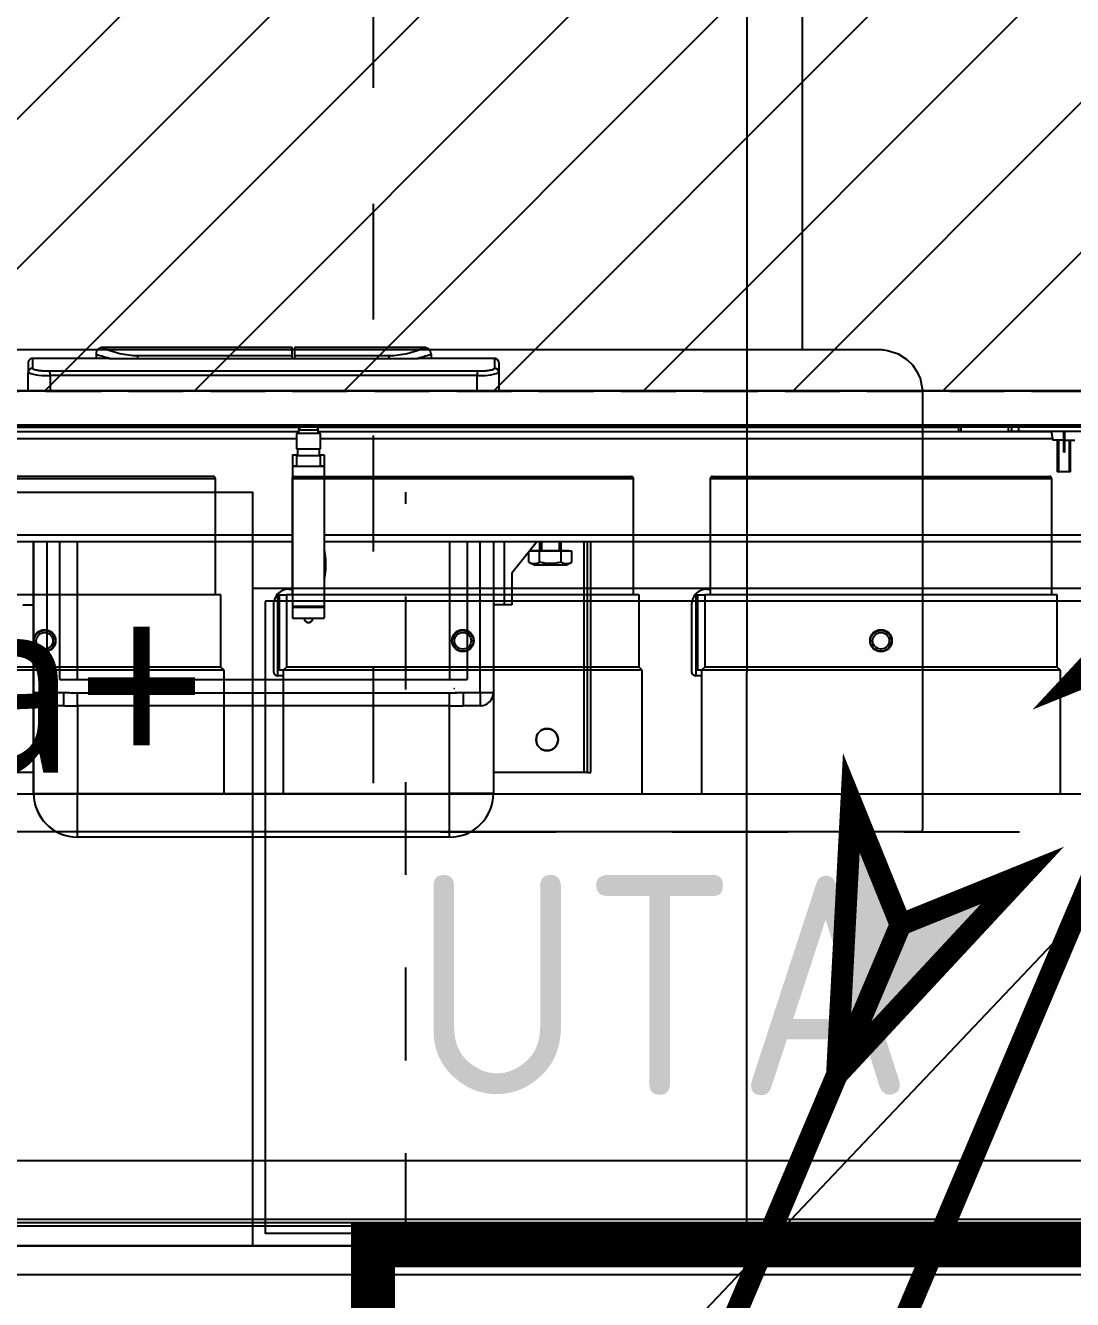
# Model space of a CAD drawing. Extents: x -2932 to 12371, y 2178 to 6224.
# Drawn here: x 4133.6 to 4181.4, y 3437 to 3495.2 of the extents above; entities that cross this region are included whole.
import ezdxf
from ezdxf import colors
from ezdxf.entities.mleader import LeaderData, LeaderLine
from ezdxf.math import Vec2, Vec3

# ---------------------------------------------------------------- set-up
doc = ezdxf.new("R2010")
doc.units = 0
doc.header["$PDMODE"] = 67
for name, pattern in [('prlm_ef', [0.165, 0.1, -0.065]), ('prlm_vmc', [0.282222, 0.141111, -0.141111]), ('Style de ligne -1', [0.41664, 0.20828, -0.20836]), ('Style de ligne -13', [0.147638, 0.098425, -0.049213])]:
    doc.linetypes.add(name, pattern=pattern)
doc.layers.get('0').update_dxf_attribs({"color": 252})
for name, color, linetype, lineweight in [('_GAZELEC-BOITE INCORPO', 36, 'Continuous', 18), ('_GAZELEC-RESERVATION', 1, 'Continuous', 18), ('_GAZELEC-RESERVATION 2', 6, 'Continuous', 18)]:
    doc.layers.add(name, color=color, linetype=linetype, lineweight=lineweight)
for name, color, linetype in [('_GAZELEC-EAU CHAUDE', 1, 'Continuous'), ('B amÈnagement intÈrieur_Hatch', 252, 'Continuous'), ('B aménagement intérieur', 252, 'Continuous'), ('B Général', 252, 'Continuous'), ('C ANNOTATIONS-prestations', 252, 'Continuous'), ('D SURFACES-shab', 252, 'Continuous'), ('F REMPLISSAGE-vert clair', 252, 'Continuous'), ('F REMPLISSAGE-vert foncé', 252, 'Continuous'), ('GAZ-EU FLECHE', 42, 'Continuous'), ('GAZ-FLECHE VMC', 93, 'Continuous'), ('MTI900_Alu', 252, 'Continuous'), ('prlm-CHAUFF', 30, 'Continuous'), ('prlm-EAU-EF', 161, 'Continuous'), ('prlm-MOD-PB', 123, 'Continuous'), ('prlm-VMC', 93, 'Continuous')]:
    doc.layers.add(name, color=color, linetype=linetype)
doc.styles.add('Arial', font='arial.ttf')
doc.styles.add('prlm-chauff', font='trebucbi.ttf', dxfattribs={"height": 18})
doc.styles.get("Standard").update_dxf_attribs({"font": 'isocp.shx', "height": 15})
doc.dimstyles.new('200', dxfattribs={"dimscale": 0.1, "dimtxt": 150, "dimasz": 25, "dimexe": 50, "dimexo": 50, "dimgap": 20, "dimtad": 1, "dimdec": 0, "dimdsep": 46, "dimtxsty": 'Arial', "dimblk1": 'DOTBLANK', "dimblk2": 'DOTBLANK', "dimsah": 1, "dimcen": 25, "dimclrd": 5, "dimclre": 5, "dimadec": 0, "dimazin": 0, "dimtfac": 1, "dimtdec": 0, "dimtmove": 0, "dimatfit": 3, "dimldrblk": 'DOTBLANK', "dimfxl": 50, "dimtolj": 1, "dimtzin": 0, "dimarcsym": 0})

# ---------------------------------------------------------------- blocks, each defined once
blk = doc.blocks.new('A n1.200_wc-2')
at = {"layer": 'B Général', "linetype": 'Continuous'}
for p, q in [((-25, -20.1), (-25, 0)), ((-24.9, 0.1), (24.9, 0.1)), ((-19.5, -44.2), (-19.5, -21.9))]:
    blk.add_line(p, q, dxfattribs=at)
at = {"layer": 'B Général', "linetype": 'Continuous', "flags": 128}
blk.add_lwpolyline([(-25, -20.1), (-24.9, -20.6), (-24.75, -20.9), (-24.55, -21.2), (-24.3, -21.45), (-23.9, -21.7), (-23.4, -21.85), (-23.15, -21.9), (23.25, -21.9), (23.55, -21.85), (23.9, -21.7), (24.2, -21.5), (24.45, -21.3), (24.65, -21.05), (24.8, -20.75), (24.9, -20.5), (24.95, -20.3), (25, -20.1)], dxfattribs=at)
at = {"layer": 'B Général', "linetype": 'Continuous'}
blk.add_arc((-24.9, 0), 0.1, 90, 180, dxfattribs=at)
blk = doc.blocks.new('A n1.Groupe-6-1')
at = {"layer": 'B Général', "linetype": 'Style de ligne -1', "ltscale": 25.4, "flags": 128}
blk.add_lwpolyline([(-35.4, 7.6), (35.6, 7.6), (35.6, -32.4), (-35.4, -32.4)], close=True, dxfattribs=at)
at = {"layer": 'B Général', "xscale": -1, "rotation": 270}
blk.add_blockref('A n1.200_wc-2', (35.5, 7.5), dxfattribs=at)
blk = doc.blocks.new('A n1.WC-plan-PMR')
at = {"layer": 'B Général'}
blk.add_blockref('A n1.Groupe-6-1', (0, 0), dxfattribs=at)
blk = doc.blocks.new('A n1.T2 A 108 (2D)')
at = {"layer": 'B amÈnagement intÈrieur_Hatch', "linetype": 'Continuous'}
h = blk.add_hatch(dxfattribs=at)
h.set_pattern_fill('F_P__SOFFITE', color=256, style=0, pattern_type=2)
h.set_pattern_definition([(45, (0, 0.2205), (-3.52778, 3.30729), [])])
h.paths.add_polyline_path([(228.137, -210.632), (321.137, -210.632), (321.137, -353.957), (228.137, -353.957)])
at = {"layer": 'B aménagement intérieur', "linetype": 'Style de ligne -13', "ltscale": 25.4, "flags": 128}
blk.add_lwpolyline([(228.137, -210.632), (321.137, -210.632), (321.137, -353.957), (228.137, -353.957)], close=True, dxfattribs=at)
at = {"layer": 'B Général', "linetype": 'Continuous'}
blk.add_line((230.137, -392.957), (321.137, -392.957), dxfattribs=at)
at = {"layer": 'D SURFACES-shab', "lineweight": 18, "flags": 128}
blk.add_lwpolyline([(228.137, -212.132), (321.137, -212.132), (321.137, -353.957), (228.137, -353.957)], close=True, dxfattribs=at)
at = {"layer": 'F REMPLISSAGE-vert clair'}
blk.add_line((228.837, -394.257), (321.137, -394.257), dxfattribs=at)
at = {"layer": 'F REMPLISSAGE-vert foncé', "linetype": 'Continuous'}
blk.add_line((230.137, -392.957), (321.137, -392.957), dxfattribs=at)
at = {"layer": 'F REMPLISSAGE-vert foncé'}
blk.add_line((228.837, -394.257), (321.137, -394.257), dxfattribs=at)
at = {"layer": 'B Général', "xscale": -1, "rotation": 90}
blk.add_blockref('A n1.WC-plan-PMR', (288.737, -338.457), dxfattribs=at)
blk = doc.blocks.new('A n1.G 100_80')
at = {"layer": 'B Général', "linetype": 'Continuous'}
for p, q in [((48.52, 43.75), (48.52, -43.75)), ((49.353, 10.75), (48.52, 10.75)), ((49.8, 10.75), (49.353, 10.75)), ((50, 10.55), (49.551, 10.55)), ((50, 10.55), (50, 7.06)), ((48.52, 9.75), (49.23, 9.75)), ((49.23, 9.75), (49.23, -9.75)), ((49.428, 9.75), (49.23, 9.75)), ((49.428, -9.75), (49.428, 9.75)), ((50.2, 7.65), (50, 7.65)), ((50.5, 7.35), (50.5, 7.35)), ((50.5, 7.35), (50.5, 1.416)), ((49.997, -5.76), (49.997, 5.76)), ((49.997, 5.74), (50.134, 5.74)), ((50.134, 1.416), (50.134, 5.74)), ((50.134, 1.416), (49.997, 1.416)), ((49.997, 1.307), (50.134, 1.307)), ((50.5, 1.416), (50.134, 1.416)), ((50.134, -5.74), (50.134, 1.307)), ((50.134, 1.307), (50.5, 1.307)), ((50.5, 1.307), (50.5, -7.35)), ((49.997, -5.74), (50.134, -5.74)), ((50, -7.037), (50, -10.55)), ((50.5, -7.35), (50.5, -7.35)), ((50.2, -7.65), (50, -7.65)), ((49.23, -9.75), (48.52, -9.75)), ((49.23, -9.75), (49.428, -9.75)), ((48.52, -10.75), (49.353, -10.75)), ((49.8, -10.75), (49.353, -10.75)), ((50, -10.55), (49.551, -10.55))]:
    blk.add_line(p, q, dxfattribs=at)
at = {"layer": 'B Général', "linetype": 'Continuous', "flags": 128}
blk.add_lwpolyline([(9.5, -45), (9.5, 45), (48.52, 45), (48.52, -45)], close=True, dxfattribs=at)
for points in [[(49.23, 9.75, -0.052931), (49.238, 10.257, -0.052931), (49.353, 10.75)], [(49.8, 10.75, -0.198912), (49.941, 10.691, -0.198912), (50, 10.55)], [(49.998, 6.954, -0.015616), (50.088, 7.305, -0.015616), (50.2, 7.65)], [(50.2, 7.65, -0.198912), (50.412, 7.562, -0.198912), (50.5, 7.35)], [(50.134, 5.74, -0.052763), (50.232, 6.564, -0.052763), (50.5, 7.35)], [(50, -7.055), (50, -7.051, -0.000336), (49.997, -5.769), (49.997, -5.76)], [(50.5, -7.35, -0.052495), (50.232, -6.564, -0.052495), (50.134, -5.74)], [(50.2, -7.65, -0.015662), (50.088, -7.305, -0.015662), (49.998, -6.954)], [(50.5, -7.35, -0.198912), (50.412, -7.562, -0.198912), (50.2, -7.65)], [(49.353, -10.75, -0.057305), (49.234, -10.257, -0.057305), (49.23, -9.75)], [(50, -10.55, -0.198912), (49.941, -10.691, -0.198912), (49.8, -10.75)]]:
    blk.add_lwpolyline(points, format="xyb", dxfattribs=at)
blk.add_lwpolyline([(49.997, 5.76), (50, 7.067), (50, 7.068)], dxfattribs=at)
at = {"layer": 'B Général', "linetype": 'Continuous'}
for points, knots in [([(49.353, 10.75), (49.355, 10.75), (49.382, 10.75), (49.428, 10.736), (49.462, 10.717), (49.488, 10.698), (49.509, 10.674), (49.527, 10.647), (49.539, 10.619), (49.55, 10.579), (49.551, 10.554), (49.551, 10.552), (49.551, 10.55)], [0, 0, 0, 1, 2, 3, 4, 5, 6, 7, 8, 9, 9, 10, 10, 10]), ([(49.428, 9.75), (49.426, 10.038), (49.478, 10.413), (49.517, 10.522), (49.54, 10.549), (49.55, 10.55), (49.551, 10.55), (49.551, 10.55)], [0, 0, 0, 1, 2, 3, 4, 4, 5, 5, 5]), ([(49.551, -10.55), (49.517, -10.533), (49.484, -10.424), (49.425, -10.055), (49.428, -9.753), (49.428, -9.752), (49.428, -9.75)], [0, 0, 0, 1, 2, 3, 3, 4, 4, 4]), ([(49.551, -10.55), (49.551, -10.552), (49.55, -10.579), (49.537, -10.626), (49.518, -10.661), (49.499, -10.686), (49.475, -10.708), (49.449, -10.726), (49.421, -10.738), (49.382, -10.749), (49.356, -10.75), (49.355, -10.75), (49.353, -10.75)], [0, 0, 0, 1, 2, 3, 4, 5, 6, 7, 8, 9, 9, 10, 10, 10])]:
    blk.add_open_spline(points, degree=2, knots=knots, dxfattribs=at)
at = {"layer": 'C ANNOTATIONS-prestations'}
for p, q in [((46.87, 43.75), (46.87, -43.75)), ((46.97, -43.75), (46.97, 43.75)), ((9.5, 42.25), (9.5, -42.25)), ((10.55, 41.05), (10.55, -41.05)), ((10.7, 41), (10.7, -41)), ((41.65, 2.775), (41.65, 40.287)), ((41.95, 2.775), (41.95, 40.274)), ((10.4, 39.6), (10.4, -39.6)), ((46.67, 38.6), (46.67, 34.5)), ((44.82, 36.85), (44.82, 36.25)), ((44.82, 36.85), (46.27, 36.85)), ((46.27, 36.789), (44.82, 36.789)), ((46.27, 36.6), (46.27, 37.05)), ((46.27, 36.311), (44.82, 36.311)), ((46.27, 36.25), (44.82, 36.25)), ((45.725, 36.6), (45.725, 36.55)), ((45.725, 36.6), (45.861, 36.6)), ((45.725, 36.55), (45.861, 36.55)), ((45.861, 36.6), (45.861, 36.55)), ((45.861, 36.6), (46.67, 36.6)), ((45.861, 36.55), (46.67, 36.55)), ((46.27, 36.55), (46.27, 36.05)), ((46.67, 35.97), (46.27, 36.05)), ((46.35, 2.6), (46.35, 36.034)), ((46.65, 35.974), (46.65, 2.5)), ((46.67, 34.5), (46.87, 34.5)), ((46.67, 34.5), (46.67, 34.168)), ((46.87, 34.168), (46.67, 34.168)), ((46.67, 34.168), (46.67, 34.033)), ((46.67, 31.85), (46.67, 34.033)), ((46.67, 34.033), (46.87, 34.033)), ((46.67, 31.85), (46.67, 31.75)), ((46.87, 31.85), (46.67, 31.85)), ((46.67, 31.75), (46.87, 31.75)), ((46.85, 31.75), (46.85, 2.433)), ((31.1, 14.95), (41.65, 14.95)), ((31.1, 14.8), (31.1, 14.95)), ((31.1, 14.8), (41.65, 14.8)), ((31.1, 14.8), (31.1, 14.65)), ((31.1, 14.65), (31.1, 10.5)), ((31.1, 14.65), (41.65, 14.65)), ((40.56, 13.8), (40.704, 14.082)), ((40.704, 14.082), (41.2, 14.082)), ((41.2, 14.082), (41.2, 13.836)), ((40.56, 13.8), (40.56, 12.4)), ((40.704, 13.591), (41.2, 13.591)), ((41.2, 13.95), (41.22, 13.95)), ((41.2, 13.836), (41.2, 13.591)), ((41.2, 13.591), (41.2, 13.1)), ((41.22, 13.95), (41.22, 12.25)), ((41.22, 13.6), (41.65, 13.6)), ((41.65, 13.508), (41.22, 13.508)), ((41.2, 13.1), (41.2, 12.609)), ((41.65, 12.504), (40.205, 11.342)), ((40.704, 12.119), (40.56, 12.4)), ((40.704, 12.609), (41.2, 12.609)), ((41.2, 12.609), (41.2, 12.364)), ((41.2, 12.364), (41.2, 12.142)), ((41.22, 12.25), (41.2, 12.25)), ((41.65, 12.692), (41.22, 12.692)), ((41.65, 12.6), (41.22, 12.6)), ((40.704, 12.119), (41.171, 12.119)), ((38.75, 11.342), (38.75, 11)), ((40.205, 11.342), (38.75, 11.342)), ((34.75, 10.5), (30.15, 10.5)), ((30.15, 10.5), (30.15, 8.5)), ((41.65, 10.5), (34.75, 10.5)), ((34.75, 9.9), (34.75, 10.5)), ((38.75, 11), (41.65, 11)), ((38.75, 11), (38.75, 10.5)), ((34.15, 9.9), (34.15, 9.125)), ((34.75, 9.9), (34.15, 9.9)), ((34.75, 9.9), (41.65, 9.9)), ((34.75, 9.125), (34.75, 9.9)), ((34.15, 8.5), (34.15, 9.125)), ((34.75, 9.125), (34.15, 9.125)), ((35.35, -9.3), (35.35, 9.3)), ((41.65, 9.3), (35.35, 9.3)), ((28.15, 8.5), (28.15, -8.5)), ((28.15, 8.5), (30.15, 8.5)), ((30.15, -8.5), (30.15, 8.5)), ((30.15, 8.5), (34.15, 8.5)), ((34.15, 8.5), (34.15, -8.5)), ((34.15, 8.5), (34.742, 8.5)), ((34.742, -8.5), (34.742, 8.5)), ((41.65, 8.5), (35.35, 8.5)), ((38.65, 2.775), (38.15, 2.775)), ((38.15, 1.325), (38.15, 2.775)), ((38.65, 1.325), (38.65, 2.775)), ((38.675, 2.775), (38.65, 2.775)), ((38.675, 2.775), (38.675, 1.325)), ((45.075, 2.775), (38.675, 2.775)), ((45.075, 2.775), (45.075, 1.325)), ((45.1, 2.775), (45.075, 2.775)), ((45.075, 2.6), (45.575, 2.6)), ((45.6, 2.775), (45.1, 2.775)), ((45.1, 2.6), (45.1, 2.775)), ((45.575, 1.5), (45.575, 2.6)), ((45.575, 2.55), (45.875, 2.55)), ((45.6, 2.55), (45.6, 2.775)), ((45.875, 1.5), (45.875, 2.6)), ((45.875, 2.6), (46.575, 2.6)), ((46.575, 2.6), (46.575, 1.5)), ((46.575, 2.5), (46.725, 2.5)), ((46.725, 2.5), (46.725, 1.6)), ((38.65, 1.325), (38.15, 1.325)), ((38.675, 1.325), (38.65, 1.325)), ((45.075, 1.325), (38.675, 1.325)), ((41.65, -40.287), (41.65, 1.325)), ((41.95, -40.274), (41.95, 1.325)), ((45.575, 1.5), (45.075, 1.5)), ((45.1, 1.325), (45.075, 1.325)), ((45.1, 1.325), (45.1, 1.5)), ((45.6, 1.325), (45.1, 1.325)), ((45.875, 1.55), (45.575, 1.55)), ((45.6, 1.325), (45.6, 1.55)), ((46.575, 1.5), (45.875, 1.5)), ((46.35, -36.044), (46.35, 1.5)), ((46.725, 1.6), (46.575, 1.6)), ((46.65, 1.6), (46.65, -35.984)), ((46.85, 1.667), (46.85, -31.75)), ((28.15, -8.5), (30.15, -8.5)), ((34.15, -8.5), (30.15, -8.5)), ((30.15, -10.5), (30.15, -8.5)), ((34.15, -9.124), (34.15, -8.5)), ((34.15, -8.5), (34.742, -8.5)), ((35.35, -8.5), (41.65, -8.5)), ((34.15, -9.124), (34.15, -9.9)), ((34.15, -9.124), (34.75, -9.124)), ((34.75, -9.9), (34.75, -9.124)), ((35.35, -9.3), (41.65, -9.3)), ((34.15, -9.9), (34.75, -9.9)), ((41.65, -9.9), (34.75, -9.9)), ((34.75, -10.5), (34.75, -9.9)), ((30.15, -10.5), (34.75, -10.5)), ((31.1, -10.5), (31.1, -14.65)), ((34.75, -10.5), (41.65, -10.5)), ((38.75, -11), (38.75, -10.5))]:
    blk.add_line(p, q, dxfattribs=at)
at = {"layer": 'C ANNOTATIONS-prestations', "flags": 128}
for points in [[(40.704, 13.591, -0.132797), (40.637, 13.836, -0.132797), (40.704, 14.082)], [(40.704, 12.119, -0.132797), (40.637, 12.364, -0.132797), (40.704, 12.609)], [(28.15, 8.5, -0.198912), (28.736, 9.914, -0.198912), (30.15, 10.5)], [(34.15, 9.9, -0.198912), (34.326, 10.324, -0.198912), (34.75, 10.5)], [(39.95, 2.775, -0.057544), (40.6, 2.85, -0.057544), (41.25, 2.775)], [(46.725, 2.5, -0.16547), (46.816, 2.469, -0.16547), (46.87, 2.388)], [(38.15, 1.85, -0.414214), (37.95, 2.05, -0.414214), (38.15, 2.25)], [(46.87, 1.712, -0.16547), (46.816, 1.631, -0.16547), (46.725, 1.6)], [(30.15, -10.5, -0.198912), (28.736, -9.914, -0.198912), (28.15, -8.5)], [(34.75, -10.5, -0.198912), (34.326, -10.324, -0.198912), (34.15, -9.9)]]:
    blk.add_lwpolyline(points, format="xyb", dxfattribs=at)
blk.add_lwpolyline([(34.75, -9.124), (34.742, -8.506), (34.742, -8.5)], dxfattribs=at)
at = {"layer": 'C ANNOTATIONS-prestations'}
blk.add_circle((32.6, 12.95), 0.5, dxfattribs=at)
for points in [[(40.704, 13.591), (40.575, 13.098), (40.702, 12.615), (40.703, 12.612), (40.704, 12.609)], [(34.742, 8.5), (34.746, 8.812), (34.75, 9.118), (34.75, 9.121), (34.75, 9.125)]]:
    blk.add_open_spline(points, degree=2, knots=[0, 0, 0, 1, 1, 2, 2, 2], dxfattribs=at)
blk = doc.blocks.new('A n1.MTI900_Alu_390')
at = {"layer": 'MTI900_Alu', "color": 1, "linetype": 'Continuous'}
for p, q in [((-4.225, 0), (4.225, 0)), ((-4.105, -0.105), (4.105, -0.105)), ((-3.96, -0.09), (3.96, -0.09)), ((-4.1, -0.12), (4.1, -0.12)), ((-0.85, -1.865), (0.85, -1.865)), ((-0.85, -1.865), (-0.85, -2.065)), ((0.85, -1.865), (0.85, -2.065)), ((-1.05, -2.525), (-1.05, -2.065)), ((-1.05, -2.065), (-0.85, -2.065)), ((0.85, -2.065), (-0.85, -2.065)), ((-0.85, -2.065), (-0.85, -2.465)), ((0.85, -2.465), (0.85, -2.065)), ((1.05, -2.065), (0.85, -2.065)), ((1.05, -2.065), (1.05, -2.525)), ((-1.495, -2.16), (-1.495, -3.215)), ((-1.48, -2.16), (-1.495, -2.16)), ((-1.48, -2.16), (-1.48, -3.215)), ((-1.48, -2.16), (-1.465, -2.16)), ((-1.465, -2.16), (-1.05, -2.16)), ((-1.465, -2.16), (-1.465, -3.215)), ((1.05, -2.16), (1.465, -2.16)), ((-0.99, -2.465), (-0.9124, -2.465)), ((-0.99, -2.525), (-0.99, -2.465)), ((-0.85, -2.465), (-0.9124, -2.465)), ((-0.9124, -2.525), (-0.9124, -2.465)), ((-0.85, -2.465), (0.85, -2.465)), ((-0.85, -2.465), (-0.85, -2.5242)), ((0.9124, -2.465), (0.85, -2.465)), ((0.85, -2.465), (0.85, -2.5242)), ((0.9124, -2.465), (0.99, -2.465)), ((0.9124, -2.465), (0.9124, -2.525)), ((0.99, -2.465), (0.99, -2.525)), ((-1.05, -3.215), (-1.05, -2.525)), ((-0.99, -2.525), (-1.05, -2.525)), ((-0.99, -2.525), (-0.99, -3.215)), ((-0.9124, -2.525), (-0.99, -2.525)), ((0.85, -2.5242), (-0.85, -2.5242)), ((0.99, -2.525), (0.9124, -2.525)), ((0.99, -3.215), (0.99, -2.525)), ((1.05, -2.525), (0.99, -2.525)), ((1.05, -2.525), (1.05, -3.215)), ((0.93, -2.585), (-0.93, -2.585)), ((-0.93, -3.215), (-0.93, -2.585)), ((-0.85, -3.215), (-0.85, -2.585)), ((0.85, -2.585), (0.85, -3.215)), ((0.93, -2.585), (0.93, -3.215)), ((-0.2775, -2.915), (-0.2775, -2.865)), ((-0.1325, -2.865), (-0.2775, -2.865)), ((-0.1325, -2.915), (-0.1325, -2.865)), ((-1.1342, -2.925), (-1.1, -2.925)), ((-1.1342, -3.0705), (-1.1342, -2.925)), ((-1.1, -2.925), (-1.1, -3.215)), ((-1.1, -2.925), (-1.05, -2.925)), ((-0.1325, -2.915), (-0.2775, -2.915)), ((-0.2775, -2.9175), (-0.2775, -2.915)), ((-0.2775, -2.9175), (-0.1325, -2.9175)), ((-0.2775, -3.5575), (-0.2775, -2.9175)), ((-0.1325, -2.9175), (-0.1325, -2.915)), ((-0.1325, -3.5575), (-0.1325, -2.9175)), ((1.1, -2.925), (1.05, -2.925)), ((-1.2504, -3.215), (-1.1342, -3.0705)), ((-1.38, -3.106), (-1.4081, -3.1204)), ((-1.4081, -3.1204), (-1.4081, -3.17)), ((-1.38, -3.106), (-1.24, -3.106)), ((-1.3591, -3.1204), (-1.3591, -3.17)), ((-1.2609, -3.1204), (-1.2609, -3.17)), ((-1.2119, -3.1204), (-1.24, -3.106)), ((-1.2119, -3.1204), (-1.2119, -3.1671)), ((-1.4081, -3.17), (-1.3836, -3.17)), ((-1.395, -3.17), (-1.395, -3.172)), ((-1.395, -3.172), (-1.225, -3.172)), ((-1.3836, -3.17), (-1.3591, -3.17)), ((-1.36, -3.172), (-1.36, -3.215)), ((-1.3591, -3.17), (-1.31, -3.17)), ((-1.3508, -3.215), (-1.3508, -3.172)), ((-1.31, -3.17), (-1.2609, -3.17)), ((-1.2692, -3.215), (-1.2692, -3.172)), ((-1.2609, -3.17), (-1.2364, -3.17)), ((-1.26, -3.215), (-1.26, -3.172)), ((-1.2364, -3.17), (-1.2142, -3.17)), ((-1.225, -3.172), (-1.225, -3.17)), ((-0.2775, -3.215), (-4.0287, -3.215)), ((-0.2775, -3.245), (-4.0274, -3.245)), ((4.0287, -3.215), (-0.1325, -3.215)), ((4.0274, -3.245), (-0.1325, -3.245)), ((-3.685, -3.532), (-3.625, -3.532)), ((-3.685, -3.532), (-3.685, -3.677)), ((-3.6789, -3.677), (-3.6789, -3.532)), ((-3.6311, -3.677), (-3.6311, -3.532)), ((-3.625, -3.677), (-3.625, -3.532)), ((-0.2775, -3.5575), (-0.1325, -3.5575)), ((-0.2775, -3.56), (-0.2775, -3.5575)), ((-0.2775, -3.61), (-0.2775, -3.56)), ((-0.26, -3.56), (-0.2775, -3.56)), ((-0.26, -3.5575), (-0.26, -3.6075)), ((-0.15, -3.6075), (-0.15, -3.5575)), ((-0.1325, -3.56), (-0.15, -3.56)), ((-0.1325, -3.56), (-0.1325, -3.5575)), ((-0.1325, -3.61), (-0.1325, -3.56)), ((-3.66, -3.6225), (-3.655, -3.6225)), ((-3.66, -3.6225), (-3.66, -3.6361)), ((-3.66, -3.6361), (-3.655, -3.6361)), ((-3.66, -3.6361), (-3.66, -3.717)), ((-3.655, -3.6225), (-3.655, -3.6361)), ((-3.655, -3.6361), (-3.655, -3.717)), ((-0.255, -3.61), (-0.2775, -3.61)), ((-0.15, -3.6075), (-0.26, -3.6075)), ((-0.15, -3.6375), (-0.26, -3.6375)), ((-0.26, -3.6375), (-0.26, -3.7075)), ((-0.255, -3.6075), (-0.255, -3.6375)), ((-0.155, -3.6375), (-0.155, -3.6075)), ((-0.1325, -3.61), (-0.155, -3.61)), ((-0.15, -3.7075), (-0.15, -3.6375)), ((-3.86, -3.717), (-3.45, -3.717)), ((-3.66, -3.677), (-3.705, -3.677)), ((-3.655, -3.677), (-3.605, -3.677)), ((-3.597, -3.717), (-3.605, -3.677)), ((-0.26, -3.685), (-3.6034, -3.685)), ((-3.5974, -3.715), (-0.25, -3.715)), ((-3.45, -3.717), (-3.45, -3.737)), ((-3.45, -3.717), (-3.4168, -3.717)), ((-3.4168, -3.737), (-3.4168, -3.717)), ((-3.4168, -3.717), (-3.4033, -3.717)), ((-3.185, -3.717), (-3.4033, -3.717)), ((-3.4033, -3.717), (-3.4033, -3.737)), ((-3.185, -3.717), (-3.175, -3.717)), ((-3.185, -3.737), (-3.185, -3.717)), ((-3.175, -3.717), (-3.175, -3.737)), ((-0.26, -3.7075), (-0.15, -3.7075)), ((-0.25, -3.7075), (-0.25, -3.7225)), ((-0.16, -3.7225), (-0.16, -3.7075)), ((-0.16, -3.715), (3.5984, -3.715)), ((3.6044, -3.685), (-0.15, -3.685)), ((-4.375, -3.737), (4.375, -3.737)), ((4.375, -3.747), (-4.375, -3.747)), ((-3.175, -3.735), (-0.2433, -3.735)), ((-0.25, -3.7225), (-0.16, -3.7225)), ((-0.1667, -3.735), (3.175, -3.735)), ((-4.375, -3.902), (4.375, -3.902)), ((-1.075, -3.9853), (-1.075, -3.902)), ((-0.975, -3.902), (-0.975, -3.973)), ((0.975, -3.973), (0.975, -3.902)), ((1.075, -3.902), (1.075, -3.9853)), ((-1.075, -4.03), (-1.075, -3.9853)), ((-1.055, -4.05), (-1.055, -4.0051)), ((-0.975, -3.973), (0.975, -3.973)), ((-0.975, -3.9928), (-0.975, -3.973)), ((0.975, -3.9928), (-0.975, -3.9928)), ((0.975, -3.973), (0.975, -3.9928)), ((1.055, -4.05), (1.055, -4.0051)), ((1.075, -4.03), (1.075, -3.9853)), ((-1.055, -4.05), (-0.706, -4.05)), ((-0.765, -4.07), (-0.765, -4.05)), ((0.576, -4.0497), (-0.576, -4.0497)), ((-0.574, -4.0497), (-0.574, -4.0634)), ((-0.1416, -4.0634), (-0.574, -4.0634)), ((-0.1416, -4.0634), (-0.1416, -4.0497)), ((-0.1416, -4.1), (-0.1416, -4.0634)), ((-0.1307, -4.0497), (-0.1307, -4.0634)), ((0.574, -4.0634), (-0.1307, -4.0634)), ((-0.1307, -4.0634), (-0.1307, -4.1)), ((0.574, -4.0497), (0.574, -4.0634)), ((0.7037, -4.05), (1.055, -4.05)), ((0.765, -4.07), (0.765, -4.05)), ((-0.735, -4.1), (-0.735, -4.1)), ((-0.735, -4.1), (-0.1416, -4.1)), ((-0.1307, -4.1), (0.735, -4.1)), ((0.735, -4.1), (0.735, -4.1))]:
    blk.add_line(p, q, dxfattribs=at)
blk.add_circle((-1.295, -2.31), 0.05, dxfattribs=at)
for centre, radius, start, end in [((-0.85, -2.065), 0.2, 90, 180), ((0.85, -2.065), 0.2, 0, 90), ((-0.99, -2.525), 0.06, 90, 180), ((0.99, -2.525), 0.06, 0, 90), ((-0.205, -2.865), 0.02, 0, 180), ((0, -3.11), 0.285, 166.82645, 193.17355), ((-1.3836, -3.1624), 0.0487, 59.74223, 120.25777), ((-1.2364, -3.1624), 0.0487, 59.74223, 120.25777), ((-0.235, -3.7225), 0.015, 180, 255.16489), ((-0.175, -3.7225), 0.015, 284.83511, 0), ((-0.9965, -4.212), 0.2399, 84.86995, 109.10907), ((0.9987, -4.1937), 0.2219, 69.89148, 96.1295), ((-1.055, -4.03), 0.02, 180, 270), ((-0.5689, -4.6164), 0.5805, 102.58374, 109.74123), ((-0.735, -4.07), 0.03, 180, 270), ((-0.5689, -4.4578), 0.3944, 90.7355, 114.8981), ((0.5685, -4.4598), 0.3964, 65.16337, 89.20304), ((0.5693, -4.6145), 0.5786, 70.22595, 77.40425), ((0.735, -4.07), 0.03, 270, 0), ((1.055, -4.03), 0.02, 270, 0)]:
    blk.add_arc(centre, radius, start, end, dxfattribs=at)
for centre, major_axis, start_param, end_param in [((-1.055, -3.9853), (0.02, 0), 3.141593, 4.712389), ((1.055, -3.9853), (-0.02, 0), 1.570796, 3.141593)]:
    blk.add_ellipse(centre, major_axis=major_axis, ratio=0.989815, start_param=start_param, end_param=end_param, dxfattribs=at)
for points, knots in [([(-0.85, -2.5242), (-0.8604, -2.5242), (-0.8708, -2.5243), (-0.8916, -2.5247), (-0.902, -2.525), (-0.9124, -2.525)], [0, 0, 0, 0, 0.5, 0.5, 1, 1, 1, 1]), ([(0.9124, -2.525), (0.902, -2.525), (0.8916, -2.5247), (0.8708, -2.5243), (0.8604, -2.5242), (0.85, -2.5242)], [0, 0, 0, 0, 0.5, 0.5, 1, 1, 1, 1]), ([(-1.3591, -3.1204), (-1.3511, -3.1183), (-1.343, -3.1166), (-1.3306, -3.1149), (-1.3265, -3.1144), (-1.3182, -3.1138), (-1.3141, -3.1137), (-1.3017, -3.1137), (-1.2935, -3.1143), (-1.2772, -3.1166), (-1.269, -3.1183), (-1.2609, -3.1204)], [0, 0, 0, 0, 0.25, 0.25, 0.375, 0.375, 0.5, 0.5, 0.75, 0.75, 1, 1, 1, 1]), ([(-0.975, -3.9928), (-0.9803, -3.9928), (-0.9856, -3.9929), (-0.996, -3.9932), (-1.0011, -3.9934), (-1.0083, -3.9939), (-1.0107, -3.9941), (-1.0153, -3.9945), (-1.0176, -3.9947), (-1.0241, -3.9955), (-1.0281, -3.996), (-1.0355, -3.9972), (-1.0388, -3.9978), (-1.0446, -3.9991), (-1.047, -3.9998), (-1.05, -4.0009), (-1.0509, -4.0013), (-1.0524, -4.0021), (-1.053, -4.0024), (-1.0545, -4.0036), (-1.055, -4.0043), (-1.055, -4.0051)], [0, 0, 0, 0, 0.125, 0.125, 0.25, 0.25, 0.3125, 0.3125, 0.375, 0.375, 0.5, 0.5, 0.625, 0.625, 0.75, 0.75, 0.8125, 0.8125, 0.875, 0.875, 1, 1, 1, 1]), ([(1.055, -4.0051), (1.055, -4.0043), (1.0545, -4.0036), (1.053, -4.0024), (1.0523, -4.002), (1.0508, -4.0013), (1.0491, -4.0006), (1.0469, -3.9998), (1.0444, -3.9991), (1.0431, -3.9988), (1.0387, -3.9978), (1.0354, -3.9971), (1.0299, -3.9963), (1.028, -3.996), (1.0239, -3.9955), (1.0218, -3.9952), (1.0153, -3.9945), (1.0107, -3.9941), (1.0034, -3.9936), (1.0009, -3.9935), (0.9958, -3.9932), (0.9933, -3.9931), (0.9856, -3.9929), (0.9803, -3.9928), (0.975, -3.9928)], [0, 0, 0, 0, 0.125, 0.125, 0.1875, 0.1875, 0.25, 0.3125, 0.3125, 0.375, 0.375, 0.5, 0.5, 0.5625, 0.5625, 0.625, 0.625, 0.75, 0.75, 0.8125, 0.8125, 0.875, 0.875, 1, 1, 1, 1]), ([(-0.576, -4.0497), (-0.5891, -4.0497), (-0.6021, -4.0497), (-0.6211, -4.0498), (-0.6274, -4.0498), (-0.6399, -4.0498), (-0.6461, -4.0498), (-0.6642, -4.0499), (-0.6756, -4.0499), (-0.6918, -4.05), (-0.6971, -4.05), (-0.7038, -4.05), (-0.7053, -4.05), (-0.7068, -4.05)], [0, 0, 0, 0, 0.125, 0.125, 0.1875, 0.1875, 0.25, 0.25, 0.375, 0.375, 0.4375, 0.4375, 0.4568651, 0.4568651, 0.4568651, 0.4568651]), ([(0.7055, -4.05), (0.6995, -4.05), (0.6933, -4.05), (0.6813, -4.05), (0.6756, -4.0499), (0.6642, -4.0499), (0.6524, -4.0499), (0.6402, -4.0498), (0.6278, -4.0498), (0.6214, -4.0498), (0.6021, -4.0497), (0.5891, -4.0497), (0.576, -4.0497)], [0.5494968, 0.5494968, 0.5494968, 0.5494968, 0.625, 0.625, 0.6875, 0.6875, 0.75, 0.8125, 0.8125, 0.875, 0.875, 1, 1, 1, 1])]:
    blk.add_open_spline(points, degree=3, knots=knots, dxfattribs=at)
blk = doc.blocks.new('xi.thema+')
at = {"layer": 'prlm-CHAUFF', "color": 7, "linetype": 'prlm_vmc', "ltscale": 30}
for points in [[(-27.9, 0), (-27.9, 34.4)], [(27.9, 0), (27.9, 34.4)]]:
    blk.add_lwpolyline(points, dxfattribs=at)
at = {"layer": 'prlm-CHAUFF', "color": 0}
blk.add_lwpolyline([(-20.9, 0), (-20.9, 34.4), (20.9, 34.4), (20.9, 0)], close=True, dxfattribs=at)
for radius in [6.25, 4]:
    blk.add_circle((0, 13), radius, dxfattribs=at)
at = {"layer": 'prlm-CHAUFF', "color": 0, "insert": (0, 25.539), "char_height": 8, "width": 7.19706, "attachment_point": 5, "style": 'prlm-chauff'}
blk.add_mtext('thema+', dxfattribs=at)
blk = doc.blocks.new('xi.uta-yzen-d')
at = {"layer": 'prlm-CHAUFF', "ltscale": 50}
for p, q in [((-17.3, 35.02), (-1.7, 35.02)), ((-1.8, 35.12), (-17.2, 35.12)), ((-1.7, 29.72), (-1.7, 35.02)), ((1.8, 35.02), (17.4, 35.02)), ((1.8, 35.02), (1.8, 29.72)), ((1.9, 35.12), (17.3, 35.12)), ((17.4, 29.72), (17.4, 35.02)), ((20.9, 35.02), (36.5, 35.02)), ((20.9, 35.02), (20.9, 29.72)), ((21, 35.12), (36.4, 35.12)), ((36.5, 29.72), (36.5, 35.02)), ((-1.45, 29.72), (-17.55, 29.72)), ((-1.45, 26.42), (-1.45, 29.72)), ((1.144, 29.72), (1.55, 29.72)), ((1.144, 29.72), (1.144, 26.02)), ((1.2, 29.72), (1.2, 26.27)), ((1.22, 29.72), (1.22, 26.27)), ((17.65, 29.72), (1.55, 29.72)), ((1.55, 29.72), (1.55, 26.42)), ((1.65, 29.97), (1.8, 29.97)), ((17.65, 26.42), (17.65, 29.72)), ((20.244, 29.72), (20.65, 29.72)), ((20.244, 29.72), (20.244, 26.02)), ((20.3, 29.72), (20.3, 26.27)), ((20.32, 29.72), (20.32, 26.27)), ((36.75, 29.72), (20.65, 29.72)), ((20.65, 29.72), (20.65, 26.42)), ((20.75, 29.97), (20.9, 29.97)), ((36.75, 26.42), (36.75, 29.72)), ((0.95, 29.216), (0.95, 26.22)), ((20.05, 29.216), (20.05, 26.22)), ((1.2, 28.42), (1.22, 28.42)), ((1.22, 28.07), (1.2, 28.07)), ((20.3, 28.42), (20.32, 28.42)), ((20.32, 28.07), (20.3, 28.07)), ((1.2, 27.693), (1.22, 27.693)), ((1.22, 27.343), (1.2, 27.343)), ((20.3, 27.693), (20.32, 27.693)), ((20.32, 27.343), (20.3, 27.343)), ((1.2, 27.293), (1.22, 27.293)), ((1.22, 27.193), (1.2, 27.193)), ((20.3, 27.293), (20.32, 27.293)), ((20.32, 27.193), (20.3, 27.193)), ((-1.3, 26.27), (-17.7, 26.27)), ((-1.45, 26.42), (-17.55, 26.42)), ((-1.3, 26.27), (-1.45, 26.42)), ((-1.3, 20.62), (-1.3, 26.27)), ((1.22, 26.27), (1.2, 26.27)), ((1.4, 26.27), (1.22, 26.27)), ((1.55, 26.42), (1.4, 26.27)), ((17.8, 26.27), (1.4, 26.27)), ((1.4, 26.27), (1.4, 20.62)), ((17.65, 26.42), (1.55, 26.42)), ((17.8, 26.27), (17.65, 26.42)), ((17.8, 20.62), (17.8, 26.27)), ((20.32, 26.27), (20.3, 26.27)), ((20.5, 26.27), (20.32, 26.27)), ((20.65, 26.42), (20.5, 26.27)), ((36.9, 26.27), (20.5, 26.27)), ((20.5, 26.27), (20.5, 20.62)), ((36.75, 26.42), (20.65, 26.42)), ((36.9, 26.27), (36.75, 26.42)), ((36.9, 20.62), (36.9, 26.27)), ((1.4, 26.02), (1.15, 26.02)), ((20.5, 26.02), (20.25, 26.02))]:
    blk.add_line(p, q, dxfattribs=at)
for points in [[(0, 30), (0, 0), (39, 0), (39, 30)], [(0.571, 29.429), (0.571, 0.571), (38.429, 0.571), (38.429, 29.429)], [(-40.5, 20.62), (-40.5, 3.9), (40.5, 3.9), (40.5, 20.62)]]:
    blk.add_lwpolyline(points, close=True, dxfattribs=at)
for centre, radius in [((-9.5, 27.62), 0.5), ((-9.5, 27.62), 0.48), ((-9.5, 27.62), 0.38), ((9.6, 27.62), 0.5), ((9.6, 27.62), 0.48), ((9.6, 27.62), 0.38), ((28.7, 27.62), 0.5), ((28.7, 27.62), 0.48), ((28.7, 27.62), 0.38)]:
    blk.add_circle(centre, radius, dxfattribs=at)
for centre, radius, start, end in [((-1.8, 35.02), 0.1, 0, 90), ((1.9, 35.02), 0.1, 90, 180), ((17.3, 35.02), 0.1, 0, 90), ((21, 35.02), 0.1, 90, 180), ((36.4, 35.02), 0.1, 0, 90), ((1.725, 29.24), 0.776, 138.52479, 181.76751), ((1.65, 29.27), 0.7, 90, 136.27309), ((20.825, 29.24), 0.776, 138.52479, 181.76751), ((20.75, 29.27), 0.7, 90, 136.27309), ((1.15, 26.22), 0.2, 180, 268.32391), ((20.25, 26.22), 0.2, 180, 268.32391), ((1.15, 26.22), 0.2, 268.32391, 270), ((20.25, 26.22), 0.2, 268.32391, 270)]:
    blk.add_arc(centre, radius, start, end, dxfattribs=at)
for centre, major_axis, ratio, start_param, end_param in [((1.65, 28.959), (-0.45, 0), 0.974723, 5.983927, 6.283185), ((20.75, 28.959), (-0.45, 0), 0.974723, 5.983927, 6.283185), ((1.65, 28.603), (-0.45, 0), 0.974723, 5.983927, 6.283185), ((2.45, 28.603), (-1.25, 0), 0.146694, 0, 0.179125), ((20.75, 28.603), (-0.45, 0), 0.974723, 5.983927, 6.283185), ((21.55, 28.603), (-1.25, 0), 0.146694, 0, 0.179125)]:
    blk.add_ellipse(centre, major_axis=major_axis, ratio=ratio, start_param=start_param, end_param=end_param, dxfattribs=at)
for points in [[(1.218, 29.391), (1.214, 29.379), (1.211, 29.366), (1.203, 29.324), (1.2, 29.294), (1.2, 29.265)], [(20.318, 29.391), (20.314, 29.379), (20.311, 29.366), (20.303, 29.324), (20.3, 29.294), (20.3, 29.265)]]:
    blk.add_open_spline(points, degree=3, knots=[0.8185803, 0.8185803, 0.8185803, 0.8185803, 0.875, 0.875, 1, 1, 1, 1], dxfattribs=at)
at = {"layer": 'prlm-CHAUFF', "ltscale": 50, "insert": (7.303, 16.894), "char_height": 10, "width": 139.79252, "attachment_point": 1}
blk.add_mtext('UTA', dxfattribs=at)
blk = doc.blocks.new('FLECHE1')
h = blk.add_hatch(color=256)
h.dxf.hatch_style = 1
h.paths.add_polyline_path([(495907.08, -370439.56), (495913.62, -370315.47), (495936.11, -370371.09), (495991.74, -370348.6)])
for p, q in [((495907.08, -370439.56), (496141.31, -369887.17)), ((495913.62, -370315.47), (495907.08, -370439.56)), ((495913.62, -370315.47), (495907.08, -370439.56)), ((495936.11, -370371.09), (495913.62, -370315.47)), ((495936.11, -370371.09), (495913.62, -370315.47)), ((495991.74, -370348.6), (495907.08, -370439.56)), ((495907.08, -370439.56), (495991.74, -370348.6)), ((495936.11, -370371.09), (495991.74, -370348.6)), ((495991.74, -370348.6), (495936.11, -370371.09)), ((495907.08, -370439.56), (495936.11, -370371.09))]:
    blk.add_line(p, q)
at = {"const_width": 10}
for points in [[(495936.11, -370371.09), (496141.31, -369887.17)], [(495907.08, -370439.56), (495913.62, -370315.47), (495936.11, -370371.09), (495991.74, -370348.6), (495907.08, -370439.56)]]:
    blk.add_lwpolyline(points, dxfattribs=at)
blk = doc.blocks.new('FLECHE2')
h = blk.add_hatch(color=256)
h.dxf.hatch_style = 1
h.paths.add_polyline_path([(496271.87, -370023.32), (496278.4, -369899.22), (496300.9, -369954.84), (496356.52, -369932.35)])
at = {"const_width": 10}
for points in [[(496066.67, -370507.24), (496300.9, -369954.84), (496356.52, -369932.35), (496271.87, -370023.32), (496300.9, -369954.84), (496278.4, -369899.22), (496271.87, -370023.32), (496356.52, -369932.35), (496300.9, -369954.84), (496278.4, -369899.22), (496271.87, -370023.32)], [(496271.87, -370023.32), (496278.4, -369899.22), (496300.9, -369954.84), (496356.52, -369932.35), (496271.87, -370023.32)]]:
    blk.add_lwpolyline(points, dxfattribs=at)
blk = doc.blocks.new('_DOTBLANK')
at = {"color": 0, "linetype": 'ByBlock'}
blk.add_line((-0.5, 0), (-1, 0), dxfattribs=at)
blk.add_circle((0, 0), 0.5, dxfattribs=at)
blk = doc.blocks.new('*D308')
at = {"layer": '_GAZELEC-BOITE INCORPO', "color": 5, "lineweight": -2, "transparency": 16777216}
for p, q in [((4129.792, 3475.949), (4129.792, 3522.462)), ((4189.442, 3475.949), (4189.442, 3522.462)), ((4132.292, 3517.462), (4186.942, 3517.462))]:
    blk.add_line(p, q, dxfattribs=at)
at = {"layer": 'Defpoints', "color": 0, "transparency": 16777216}
for p in [(4189.442, 3517.462), (4129.792, 3470.949), (4189.442, 3470.949)]:
    blk.add_point(p, dxfattribs=at)
at = {"layer": '_GAZELEC-BOITE INCORPO', "color": 5, "lineweight": -2, "transparency": 16777216, "xscale": 2.5, "yscale": 2.5, "zscale": 2.5, "rotation": 180}
blk.add_blockref('_DOTBLANK', (4129.792, 3517.462), dxfattribs=at)
at = {"layer": '_GAZELEC-BOITE INCORPO', "color": 5, "lineweight": -2, "transparency": 16777216, "xscale": 2.5, "yscale": 2.5, "zscale": 2.5}
blk.add_blockref('_DOTBLANK', (4189.442, 3517.462), dxfattribs=at)
at = {"layer": '_GAZELEC-BOITE INCORPO', "color": 0, "transparency": 16777216, "insert": (4159.617, 3527.12), "char_height": 15, "attachment_point": 5, "style": 'Arial'}
blk.add_mtext('\\A1;60', dxfattribs=at)
blk = doc.blocks.new('*D314')
at = {"layer": '_GAZELEC-BOITE INCORPO', "color": 5, "lineweight": -2, "transparency": 16777216}
for p, q in [((4002.92, 3405.405), (4002.92, 3557.346)), ((4189.442, 3405.405), (4189.442, 3557.346)), ((4005.42, 3552.346), (4186.942, 3552.346))]:
    blk.add_line(p, q, dxfattribs=at)
at = {"layer": 'Defpoints', "color": 0, "transparency": 16777216}
for p in [(4189.442, 3552.346), (4002.92, 3400.405), (4189.442, 3400.405)]:
    blk.add_point(p, dxfattribs=at)
at = {"layer": '_GAZELEC-BOITE INCORPO', "color": 5, "lineweight": -2, "transparency": 16777216, "xscale": 2.5, "yscale": 2.5, "zscale": 2.5, "rotation": 180}
blk.add_blockref('_DOTBLANK', (4002.92, 3552.346), dxfattribs=at)
at = {"layer": '_GAZELEC-BOITE INCORPO', "color": 5, "lineweight": -2, "transparency": 16777216, "xscale": 2.5, "yscale": 2.5, "zscale": 2.5}
blk.add_blockref('_DOTBLANK', (4189.442, 3552.346), dxfattribs=at)
at = {"layer": '_GAZELEC-BOITE INCORPO', "color": 0, "transparency": 16777216, "insert": (4096.181, 3562.005), "char_height": 15, "attachment_point": 5, "style": 'Arial'}
blk.add_mtext('\\A1;187', dxfattribs=at)

msp = doc.modelspace()

# ---------------------------------------------------------------- hatches: boundary and pattern name
at = {"layer": '_GAZELEC-RESERVATION 2'}
h = msp.add_hatch(dxfattribs=at)
h.set_pattern_fill('ANSI31', color=256)
h.paths.add_polyline_path([(4582.334, 4118.812), (4542.334, 4118.812), (4542.334, 4108.812), (4582.334, 4108.812)])
h.paths.add_polyline_path([(4843.196, 4114.016), (4843.196, 4054.016), (4853.196, 4054.016), (4853.196, 4114.016)])
h.paths.add_polyline_path([(3523.835, 2610.903), (3603.835, 2610.903), (3603.835, 2600.903), (3524.1, 2600.903)])
h.paths.add_polyline_path([(5215.038, 4391.389), (5215.038, 4421.389), (5225.038, 4421.389), (5225.038, 4391.389)])
h.paths.add_polyline_path([(4111.403, 3400.476), (3931.403, 3400.476), (3931.403, 3410.476), (4111.403, 3410.476)])
h.paths.add_polyline_path([(3847.92, 3341.389), (3847.92, 3371.389), (3837.92, 3371.389), (3837.92, 3341.389)])
edge = h.paths.add_edge_path()
edge.add_line((4631.965, 4574.473), (4631.965, 4504.473))
edge.add_line((4631.965, 4504.473), (4621.965, 4504.473))
edge.add_line((4621.965, 4504.473), (4621.965, 4574.465))
edge.add_line((4621.965, 4574.465), (4631.965, 4574.465))

# ---------------------------------------------------------------- linework, layer by layer
at = {"layer": '_GAZELEC-EAU CHAUDE', "linetype": 'prlm_ef'}
msp.add_spline([(4117.186, 3458.794), (4117.186, 3474.05), (4117.186, 3498.862), (4090.37, 3648.055), (3999.6, 3881.64), (3989.791, 3996.586), (4021.911, 4095.741), (4084.954, 4141.563), (4136.775, 4147.847), (4174.791, 4147.847)], degree=3, dxfattribs=at)
at = {"layer": 'prlm-CHAUFF'}
msp.add_open_spline([(4153.157, 3464.896), (4153.156, 3464.903), (4153.156, 3464.91), (4153.155, 3464.918)], degree=3, dxfattribs=at)
at = {"layer": 'prlm-EAU-EF', "linetype": 'prlm_ef'}
for points in [[(5181.964, 4455.4), (5168.003, 4455.4), (5157.27, 4454.729), (5139.312, 4452.799), (5111.624, 4444.075), (5096.733, 4434.886), (5089.399, 4427.552), (5080.381, 4407.994), (5075.165, 4379.601), (5068.298, 4349.45), (4806.819, 4245.016), (4664.514, 4245.016), (4487.338, 4245.016), (4443.958, 4245.016), (4320.082, 4227.406), (4264.34, 4171.665), (4244.925, 4100.724), (4244.925, 4011.786), (4244.925, 3894.158), (4244.925, 3778.404), (4244.925, 3736.391), (4244.925, 3697.346), (4244.925, 3686.657), (4184.277, 3596.239), (4148.852, 3560.814), (4132.207, 3544.169), (4126.125, 3517.554), (4126.125, 3461.429)], [(5181.04, 4454.411), (5161.376, 4453.72), (5137.079, 4450.79), (5124.545, 4447.272), (5110.251, 4441.782), (5095.929, 4432.016), (5087.226, 4421.358), (5080.768, 4400.887), (5077.116, 4378.448), (5073.095, 4357.627), (5065.873, 4335.71), (5045.8, 4307.647), (5031.252, 4294.743), (4963.256, 4262.094), (4896.61, 4248.956), (4825.931, 4242.336), (4704.38, 4240.673), (4512.279, 4240.673), (4424.513, 4240.673), (4374.117, 4239.896), (4331.527, 4229.09), (4290.824, 4201.35), (4257.886, 4148.682), (4251.728, 4117.767), (4249.226, 4072.42), (4253.759, 3977.468), (4253.759, 3860.341), (4253.759, 3575.094), (4253.759, 3380.067), (4253.759, 3281.533), (4253.759, 3277.937), (4168.047, 3161.045), (4089.09, 3146.964), (4017.991, 3146.964), (3905.354, 3146.964), (3789.498, 3146.964), (3770.74, 3146.964), (3756.764, 3146.964), (3707.111, 3169.019), (3680.63, 3212.02), (3680.63, 3270.323), (3702.504, 3299.035), (3742.892, 3309.989), (3792.228, 3310.647)]]:
    msp.add_spline(points, degree=3, dxfattribs=at)
msp.add_open_spline([(4121.186, 3458.801), (4121.178, 3463.227), (4121.17, 3467.648), (4121.187, 3474.981), (4121.204, 3477.899), (4121.238, 3483.752), (4121.253, 3486.685), (4121.253, 3493.188), (4121.23, 3496.762), (4121.09, 3503.92), (4120.975, 3507.499), (4120.5, 3518.23), (4120.01, 3525.379), (4118.037, 3546.79), (4116.055, 3561.016), (4110.691, 3590.254), (4107.221, 3605.251), (4100.478, 3629.647), (4097.57, 3639.147), (4088.119, 3667.381), (4080.852, 3685.813), (4065.491, 3722.252), (4057.397, 3740.261), (4038.098, 3783.84), (4027.031, 3809.376), (4014.609, 3844.299), (4011.644, 3853.294), (4006.551, 3870.49), (4004.368, 3878.674), (4000.536, 3895.193), (3998.883, 3903.527), (3994.768, 3928.708), (3993.15, 3945.735), (3992.612, 3972.68), (3992.831, 3982.509), (3994.231, 4003.346), (3995.503, 4014.366), (3999.505, 4035.984), (4002.237, 4046.582), (4009.554, 4066.884), (4014.137, 4076.587), (4022.268, 4089.47), (4024.899, 4093.194), (4030.594, 4100.377), (4033.652, 4103.834), (4043.374, 4113.704), (4050.586, 4119.617), (4066.024, 4129.616), (4074.248, 4133.7), (4085.598, 4137.621), (4088.474, 4138.471), (4094.307, 4139.937), (4097.26, 4140.553), (4106.211, 4142.108), (4112.302, 4142.754), (4122.687, 4143.446), (4126.945, 4143.617), (4134.619, 4143.819), (4138.03, 4143.873), (4144.84, 4143.947), (4148.241, 4143.965), (4158.437, 4143.974), (4165.227, 4143.925), (4172.935, 4143.862), (4173.847, 4143.855), (4174.758, 4143.847)], degree=3, knots=[0, 0, 0, 0, 13.278889, 13.278889, 22.054628, 22.054628, 30.830368, 30.830368, 41.469101, 41.469101, 52.107835, 52.107835, 73.385301, 73.385301, 115.940235, 115.940235, 161.454072, 161.454072, 190.848493, 190.848493, 249.637335, 249.637335, 308.426177, 308.426177, 392.144276, 392.144276, 420.965317, 420.965317, 446.790096, 446.790096, 472.614875, 472.614875, 524.264433, 524.264433, 553.721566, 553.721566, 586.566796, 586.566796, 619.412026, 619.412026, 652.257255, 652.257255, 666.230805, 666.230805, 680.204355, 680.204355, 708.151454, 708.151454, 736.098554, 736.098554, 745.452504, 745.452504, 754.806454, 754.806454, 773.514354, 773.514354, 786.352529, 786.352529, 796.578458, 796.578458, 806.804386, 806.804386, 827.256243, 827.256243, 829.998218, 829.998218, 829.998218, 829.998218], dxfattribs=at)
at = {"layer": 'prlm-MOD-PB', "const_width": 2}
msp.add_lwpolyline([(4149.442, 3439.488), (4149.442, 3432.476), (4189.442, 3432.476), (4189.442, 3439.488)], close=True, dxfattribs=at)
at = {"layer": 'prlm-VMC'}
msp.add_lwpolyline([(4166.509, 3505.946), (4166.501, 3425.362)], dxfattribs=at)

# ---------------------------------------------------------------- block references
at = {"layer": 'B aménagement intérieur'}
msp.add_blockref('A n1.T2 A 108 (2D)', (3868.306, 3832.432), dxfattribs=at)
at = {"layer": 'B aménagement intérieur', "xscale": -1, "rotation": 270}
msp.add_blockref('A n1.G 100_80', (4144.442, 3429.98), dxfattribs=at)
at = {"layer": 'GAZ-EU FLECHE', "xscale": 0.1, "yscale": 0.1, "zscale": 0.1}
msp.add_blockref('FLECHE2', (-45456.552, 40449.62), dxfattribs=at)
at = {"layer": 'GAZ-FLECHE VMC', "xscale": 0.1, "yscale": 0.1, "zscale": 0.1, "rotation": 179.9998799651404}
for p in [(53780.555, -33569.709), (53794.576, -33592.066)]:
    msp.add_blockref('FLECHE1', p, dxfattribs=at)
at = {"layer": 'prlm-CHAUFF', "xscale": 9.999999999999975, "yscale": 9.999999999999975, "zscale": 9.999999999999975, "rotation": 179.9998846602292}
msp.add_blockref('A n1.MTI900_Alu_390', (4144.442, 3439.48), dxfattribs=at)
at = {"layer": 'prlm-CHAUFF'}
msp.add_blockref('xi.uta-yzen-d', (4143.942, 3439.476), dxfattribs=at)
at = {"layer": 'prlm-CHAUFF', "rotation": 359.9998100426611}
msp.add_blockref('xi.thema+', (4123.042, 3439.476), dxfattribs=at)

# ---------------------------------------------------------------- dimensions: what is measured, and where the dimension line sits
at = {"layer": '_GAZELEC-BOITE INCORPO'}
for base, p1, p2, picture, middle in [((4189.442, 3552.346), (4002.92, 3400.405), (4189.442, 3400.405), '*D314', (4096.181, 3562.005)), ((4189.442, 3517.462), (4129.792, 3470.949), (4189.442, 3470.949), '*D308', (4159.617, 3527.12))]:
    dim = msp.add_linear_dim(base=base, p1=p1, p2=p2, dimstyle='200', dxfattribs=at)
    dim.commit()
    dim.dimension.update_dxf_attribs({"geometry": picture, "text_midpoint": middle})

# ---------------------------------------------------------------- leaders
at = {"layer": '_GAZELEC-RESERVATION', "color": 6}
ml = msp.add_multileader_mtext('Standard', dxfattribs=at)
ml.set_content('résa n°7\\P800X400 en dalle haute', color=6)
ml.set_leader_properties()
ml.build(insert=Vec2(0, 0))
ml.multileader.update_dxf_attribs({"has_text_frame": 1, "arrow_head_size": 8, "scale": 20})
ctx = ml.context
ctx.base_point, ctx.scale, ctx.char_height, ctx.arrow_head_size, ctx.landing_gap_size, ctx.plane_origin = Vec3(4224.277, 3489.959), 20, 8, 8, 4, Vec3(4348.429, 3674.68)
notes = []
notes.append((ctx, [(1, (1, 1, 0), (4215.292, 3489.959), (1, 0), 8.984, [(0, [(4154.249, 3425.632)], 0, [])])]))
ctx.mtext.insert, ctx.mtext.width, ctx.mtext.flow_direction = Vec3(4228.277, 3493.959), 156.88504, 5
ml = msp.add_multileader_mtext('Standard', dxfattribs=at)
ml.set_content('engravure 5cm', color=6)
ml.set_leader_properties()
ml.build(insert=Vec2(0, 0))
ml.multileader.update_dxf_attribs({"has_text_frame": 1, "arrow_head_size": 8, "scale": 20})
ctx = ml.context
ctx.base_point, ctx.scale, ctx.char_height, ctx.arrow_head_size, ctx.landing_gap_size, ctx.plane_origin = Vec3(3869.533, 3484.754), 20, 8, 8, 4, Vec3(3884.408, 3669.475)
notes.append((ctx, [(0, (1, 1, 0), (3954.256, 3484.754), (-1, 0), 8.984, [(0, [(4034.88, 3417.121)], 0, [])])]))
ctx.mtext.insert, ctx.mtext.width, ctx.mtext.flow_direction = Vec3(3873.533, 3489.899), 156.88504, 5
for ctx, leaders in notes:
    for number, flags, end, landing, length, lines in leaders:
        leader = LeaderData()
        leader.index, (leader.has_last_leader_line, leader.has_dogleg_vector, leader.attachment_direction) = number, flags
        leader.last_leader_point, leader.dogleg_vector, leader.dogleg_length = Vec3(end), Vec3(landing), length
        for number, points, colour, breaks in lines:
            line = LeaderLine()
            line.index, line.vertices, line.color, line.breaks = number, Vec3.list(points), colors.encode_raw_color(colour), breaks
            leader.lines.append(line)
        ctx.leaders.append(leader)

doc.saveas('drawing.dxf')
